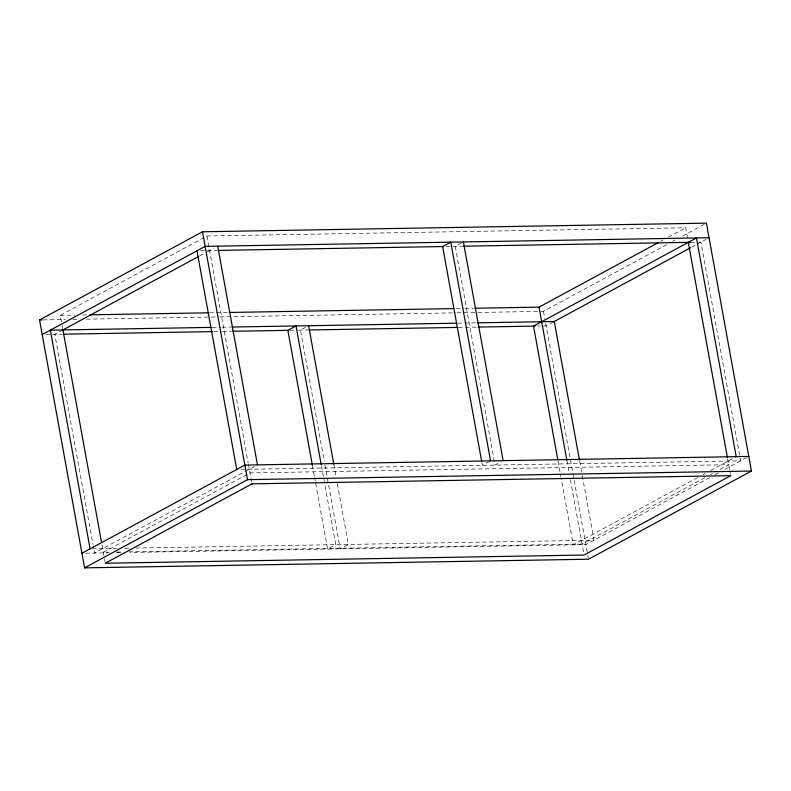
<?xml version="1.0" encoding="UTF-8"?>
<svg xmlns="http://www.w3.org/2000/svg" width="791" height="791" viewBox="0 0 791 791"><rect width="100%" height="100%" fill="white"/><g stroke="black" fill="none" stroke-linecap="round" stroke-linejoin="round"><path stroke-width="0.59" stroke-dasharray="3.96 2.97" d="M62.697 328.72L60.264 315.352L206.926 235.975L685.688 227.768L687.893 239.92M62.944 329.926L54.797 334.336L93.002 544.544M199.797 255.849L206.313 252.319M207.4 251.726L213.649 248.354M305.553 327.365L300.461 330.124L324.31 461.351M461.351 243.045L455.24 246.347L494.988 465.068L501.099 461.766M660.703 241.295L662.878 240.118M668.306 237.181L685.688 227.768M254.415 466.522L94.544 553.047L93.219 545.76M541.004 311.377L543.476 311.338L667.297 244.32M672.726 241.374L674.901 240.197M682.504 236.084L704.227 224.328M553.255 322.056L546.126 325.912L537.475 326.06M691.67 247.138L696.021 244.785M697.108 244.201L705.997 239.386M489.52 461.43L482.391 465.286L481.946 462.854M697.662 477.537L573.277 544.851L561.126 478.021M703.07 474.6L705.275 473.413M710.674 470.487L736.203 456.664M704.85 477.645L582.067 544.089L129.24 551.851M710.249 474.719L712.454 473.532M720.028 469.429L728.748 464.713L249.976 472.919L103.324 552.296L109.524 552.177M709.695 477.616L585.874 544.633L130.119 552.444M715.123 474.679L718.386 472.909M724.902 469.379L748.8 456.447M200.42 250.717L216.981 250.431M446.084 246.505L462.527 246.219M690.602 242.323L697.474 242.204M698.611 242.184L700.905 242.145L740.653 460.856L241.314 469.419M60.264 315.352L75.076 315.095M82.482 314.966L87.415 314.887M209.575 312.791L228.075 312.475M456.358 308.559L463.763 308.441M464.989 308.411L473.631 308.263M43.258 319.9L65.485 319.524M72.901 319.396L79.07 319.287M86.486 319.168L218.642 316.904M219.878 316.875L455.784 312.84M457.02 312.811L476.775 312.475M478.011 312.455L539.769 311.397M212.225 327.375L220.857 327.227M222.093 327.207L230.725 327.059M457.771 323.163L476.281 322.847M45.631 334.494L61.965 334.207M213.877 331.607L221.292 331.478M222.528 331.459L231.17 331.31M290.149 330.302L297.02 330.183M298.167 330.163L307.748 329.995M458.434 327.415L476.953 327.098M92.389 548.816L117.473 548.39M124.869 548.272L129.813 548.183M135.983 548.074L594.021 540.223L581.869 473.394M116.9 552.059L121.863 551.97M85.655 553.206L107.883 552.82M116.534 552.672L121.468 552.593M727.611 458.642L729.628 469.577M729.846 470.793L730.508 474.432M579.665 461.242L581.652 472.178M543.476 311.338L544.801 318.625M545.681 323.489L588.296 558.001M566.85 460.243L569.055 472.395M570.38 479.682L583.857 553.809M558.041 461.005L560.908 476.805M333.782 464.238L335.987 476.39M337.312 483.677L348.356 544.435L340.209 548.845L324.528 462.567M321.403 465.672L335.76 544.653L327.612 549.063L315.461 482.223M312.376 465.217L314.363 476.152M314.581 477.369L315.243 481.017M206.926 235.975L248.226 463.2M248.443 464.416L251.765 482.639M102.029 544.999L105.312 563.232"/><path stroke-width="1.19" d="M39.55 319.969L202.476 231.783L706.403 223.151L751.45 471.031L588.524 559.217L84.597 567.849L39.55 319.969L42.022 319.93M42.2 334.553L205.126 246.367L709.052 237.735M198.709 256.432L62.914 329.926L101.584 542.567M81.948 553.265L244.874 465.088L748.8 456.447M474.867 308.243L539.027 307.145L658.527 242.471M84.597 567.849L247.524 479.662L751.45 471.031M553.73 321.799L690.583 247.731M218.207 250.411L442.782 246.555M463.763 246.199L690.602 242.323M89.877 314.838L208.34 312.811M229.311 312.455L453.886 308.609M210.989 327.395L50.347 330.144L90.095 548.855M231.961 327.039L456.536 323.183M477.517 322.827L554.273 321.502L579.447 460.026M63.201 334.188L212.641 331.627M232.406 331.291L287.983 330.341M308.984 329.976L457.198 327.434M478.189 327.079L535.003 326.11M736.203 456.664L696.456 237.953L533.529 326.129L557.813 459.789M688.308 242.362L727.394 457.435M539.027 307.145L566.85 460.243M463.388 241.937L503.135 460.659M490.539 460.876L450.791 242.155L442.644 246.565L481.729 461.637M308.609 325.714L333.782 464.238M321.186 464.455L296.012 325.932L287.865 330.341L312.376 465.217M217.723 246.149L257.47 464.871M202.476 231.783L247.524 479.662M196.979 250.777L236.727 469.498M251.993 483.855L105.312 563.232L584.084 555.025L730.736 475.648L251.973 483.855"/></g></svg>
